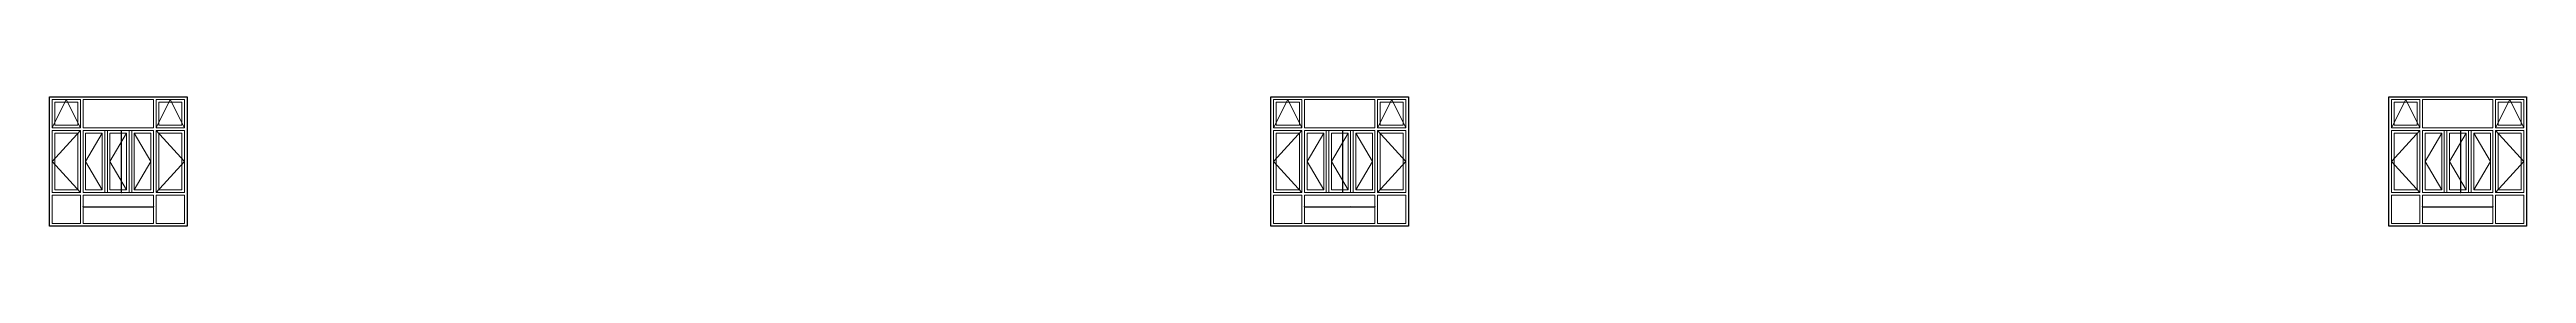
# Model space of a CAD drawing. Header units: millimetres. Extents: x 164760 to 3716174, y -1766400 to 11969.
# Drawn here: x 2423348 to 2480993, y -1475385 to -1472385 of the extents above.
import ezdxf

# ---------------------------------------------------------------- set-up
doc = ezdxf.new("R2010")
doc.units = ezdxf.units.MM
doc.header["$LTSCALE"] = 1000
doc.layers.get('0').update_dxf_attribs({"color": 253, "linetype": 'CONTINUOUS'})
doc.layers.get('Defpoints').update_dxf_attribs({"color": 250, "linetype": 'CONTINUOUS', "lineweight": 0})
doc.layers.add('Dim【尺寸标注】', color=253, linetype='CONTINUOUS')
doc.layers.add('WINDOW', color=253, linetype='CONTINUOUS', lineweight=0)
doc.styles.add('CCD_DIM', font='ARCHS.SHX')
doc.dimstyles.new('ZL_1：50', dxfattribs={"dimtxt": 3, "dimasz": 1, "dimexe": 2, "dimexo": 2, "dimgap": 0.6, "dimtad": 1, "dimdec": 0, "dimrnd": 5, "dimdsep": 46, "dimtxsty": 'CCD_DIM', "dimblk": 'WS-cj', "dimblk1": 'WS-cj', "dimblk2": 'WS-cj', "dimcen": 1, "dimclrd": 44, "dimclre": 44, "dimclrt": 2, "dimadec": 0, "dimazin": 2, "dimtfac": 1, "dimtdec": 0, "dimtix": 1, "dimtmove": 2, "dimatfit": 3, "dimldrblk": 'hl_arrow2', "dimfxl": 5, "dimfxlon": 1, "dimarcsym": 0})

# ---------------------------------------------------------------- blocks, each defined once
blk = doc.blocks.new('WS-cj')
blk.add_hatch(color=2).paths.add_polyline_path([(1, 1), (-1, -1), (-1, -1), (1, 1)])
at = {"color": 2, "linetype": 'ByBlock', "lineweight": 0}
for p, q in [((-1, 0), (0, 0)), ((0, 0), (1, 0))]:
    blk.add_line(p, q, dxfattribs=at)
at = {"color": 2}
blk.add_lwpolyline([(1, 1), (-1, -1), (-1, -1), (1, 1)], close=True, dxfattribs=at)
blk = doc.blocks.new('*D751')
at = {"layer": 'Defpoints', "color": 0, "transparency": 16777216}
for p in [(2424128, -1474665), (2424635, -1474665), (2424635, -1474934)]:
    blk.add_point(p, dxfattribs=at)
at = {"layer": 'Dim【尺寸标注】', "color": 44, "lineweight": -2, "transparency": 16777216}
for p, q in [((2424128, -1474929), (2424128, -1474936)), ((2424129, -1474934), (2424634, -1474934)), ((2424635, -1474929), (2424635, -1474936))]:
    blk.add_line(p, q, dxfattribs=at)
at = {"layer": 'Dim【尺寸标注】', "color": 44, "lineweight": -2, "transparency": 16777216, "rotation": 180}
blk.add_blockref('WS-cj', (2424128, -1474934), dxfattribs=at)
at = {"layer": 'Dim【尺寸标注】', "color": 44, "lineweight": -2, "transparency": 16777216}
blk.add_blockref('WS-cj', (2424635, -1474934), dxfattribs=at)
at = {"layer": 'Dim【尺寸标注】', "color": 2, "transparency": 16777216, "insert": (2424381, -1474932), "char_height": 3, "attachment_point": 5, "style": 'CCD_DIM'}
blk.add_mtext('505', dxfattribs=at)
blk = doc.blocks.new('hl_arrow2')
at = {"color": 2}
blk.add_line((0, 0), (-1, 0), dxfattribs=at)
blk.add_lwpolyline([(0, 0), (-1, -1), (-1, -1), (0, 0), (-1, 1), (-1, 1)], close=True, dxfattribs=at)
blk = doc.blocks.new('*D752')
at = {"layer": 'Defpoints', "color": 0, "transparency": 16777216}
for p in [(2424635, -1474665), (2424695, -1474665), (2424695, -1474934)]:
    blk.add_point(p, dxfattribs=at)
at = {"layer": 'Dim【尺寸标注】', "color": 44, "lineweight": -2, "transparency": 16777216}
for p, q in [((2424635, -1474929), (2424635, -1474936)), ((2424636, -1474934), (2424694, -1474934)), ((2424695, -1474929), (2424695, -1474936))]:
    blk.add_line(p, q, dxfattribs=at)
at = {"layer": 'Dim【尺寸标注】', "color": 44, "lineweight": -2, "transparency": 16777216, "rotation": 180}
blk.add_blockref('WS-cj', (2424635, -1474934), dxfattribs=at)
at = {"layer": 'Dim【尺寸标注】', "color": 44, "lineweight": -2, "transparency": 16777216}
blk.add_blockref('WS-cj', (2424695, -1474934), dxfattribs=at)
at = {"layer": 'Dim【尺寸标注】', "color": 2, "transparency": 16777216, "insert": (2424665, -1475034), "char_height": 3, "attachment_point": 5, "style": 'CCD_DIM'}
blk.add_mtext('60', dxfattribs=at)
blk = doc.blocks.new('*D753')
at = {"layer": 'Defpoints', "color": 0, "transparency": 16777216}
for p in [(2424695, -1474665), (2425201, -1474665), (2425201, -1474934)]:
    blk.add_point(p, dxfattribs=at)
at = {"layer": 'Dim【尺寸标注】', "color": 44, "lineweight": -2, "transparency": 16777216}
for p, q in [((2424695, -1474929), (2424695, -1474936)), ((2424696, -1474934), (2425200, -1474934)), ((2425201, -1474929), (2425201, -1474936))]:
    blk.add_line(p, q, dxfattribs=at)
at = {"layer": 'Dim【尺寸标注】', "color": 44, "lineweight": -2, "transparency": 16777216, "rotation": 180}
blk.add_blockref('WS-cj', (2424695, -1474934), dxfattribs=at)
at = {"layer": 'Dim【尺寸标注】', "color": 44, "lineweight": -2, "transparency": 16777216}
blk.add_blockref('WS-cj', (2425201, -1474934), dxfattribs=at)
at = {"layer": 'Dim【尺寸标注】', "color": 2, "transparency": 16777216, "insert": (2424948, -1474932), "char_height": 3, "attachment_point": 5, "style": 'CCD_DIM'}
blk.add_mtext('505', dxfattribs=at)
blk = doc.blocks.new('*D754')
at = {"layer": 'Defpoints', "color": 0, "transparency": 16777216}
for p in [(2425201, -1474665), (2425261, -1474665), (2425261, -1474934)]:
    blk.add_point(p, dxfattribs=at)
at = {"layer": 'Dim【尺寸标注】', "color": 44, "lineweight": -2, "transparency": 16777216}
for p, q in [((2425201, -1474929), (2425201, -1474936)), ((2425202, -1474934), (2425260, -1474934)), ((2425261, -1474929), (2425261, -1474936))]:
    blk.add_line(p, q, dxfattribs=at)
at = {"layer": 'Dim【尺寸标注】', "color": 44, "lineweight": -2, "transparency": 16777216, "rotation": 180}
blk.add_blockref('WS-cj', (2425201, -1474934), dxfattribs=at)
at = {"layer": 'Dim【尺寸标注】', "color": 44, "lineweight": -2, "transparency": 16777216}
blk.add_blockref('WS-cj', (2425261, -1474934), dxfattribs=at)
at = {"layer": 'Dim【尺寸标注】', "color": 2, "transparency": 16777216, "insert": (2425231, -1475034), "char_height": 3, "attachment_point": 5, "style": 'CCD_DIM'}
blk.add_mtext('60', dxfattribs=at)
blk = doc.blocks.new('*D755')
at = {"layer": 'Defpoints', "color": 0, "transparency": 16777216}
for p in [(2425261, -1474665), (2425768, -1474665), (2425768, -1474934)]:
    blk.add_point(p, dxfattribs=at)
at = {"layer": 'Dim【尺寸标注】', "color": 44, "lineweight": -2, "transparency": 16777216}
for p, q in [((2425261, -1474929), (2425261, -1474936)), ((2425262, -1474934), (2425767, -1474934)), ((2425768, -1474929), (2425768, -1474936))]:
    blk.add_line(p, q, dxfattribs=at)
at = {"layer": 'Dim【尺寸标注】', "color": 44, "lineweight": -2, "transparency": 16777216, "rotation": 180}
blk.add_blockref('WS-cj', (2425261, -1474934), dxfattribs=at)
at = {"layer": 'Dim【尺寸标注】', "color": 44, "lineweight": -2, "transparency": 16777216}
blk.add_blockref('WS-cj', (2425768, -1474934), dxfattribs=at)
at = {"layer": 'Dim【尺寸标注】', "color": 2, "transparency": 16777216, "insert": (2425515, -1474932), "char_height": 3, "attachment_point": 5, "style": 'CCD_DIM'}
blk.add_mtext('505', dxfattribs=at)
blk = doc.blocks.new('*D756')
at = {"layer": 'Defpoints', "color": 0, "transparency": 16777216}
for p in [(2424948, -1473165), (2425021, -1473165), (2424948, -1474605)]:
    blk.add_point(p, dxfattribs=at)
at = {"layer": 'Dim【尺寸标注】', "color": 44, "lineweight": -2, "transparency": 16777216}
for p, q in [((2425016, -1473165), (2425023, -1473165)), ((2425021, -1474604), (2425021, -1473166)), ((2425016, -1474605), (2425023, -1474605))]:
    blk.add_line(p, q, dxfattribs=at)
for p, rotation in [((2425021, -1473165), 90), ((2425021, -1474605), 270)]:
    blk.add_blockref('WS-cj', p, dxfattribs=dict(at, rotation=rotation))
at = {"layer": 'Dim【尺寸标注】', "color": 2, "transparency": 16777216, "insert": (2424915, -1473698), "char_height": 3, "attachment_point": 5, "rotation": 90, "style": 'CCD_DIM'}
blk.add_mtext('1440', dxfattribs=at)
blk = doc.blocks.new('*D757')
at = {"layer": 'Defpoints', "color": 0, "transparency": 16777216}
for p in [(2452554, -1474665), (2453061, -1474665), (2453061, -1474934)]:
    blk.add_point(p, dxfattribs=at)
at = {"layer": 'Dim【尺寸标注】', "color": 44, "lineweight": -2, "transparency": 16777216}
for p, q in [((2452554, -1474929), (2452554, -1474936)), ((2452555, -1474934), (2453060, -1474934)), ((2453061, -1474929), (2453061, -1474936))]:
    blk.add_line(p, q, dxfattribs=at)
at = {"layer": 'Dim【尺寸标注】', "color": 44, "lineweight": -2, "transparency": 16777216, "rotation": 180}
blk.add_blockref('WS-cj', (2452554, -1474934), dxfattribs=at)
at = {"layer": 'Dim【尺寸标注】', "color": 44, "lineweight": -2, "transparency": 16777216}
blk.add_blockref('WS-cj', (2453061, -1474934), dxfattribs=at)
at = {"layer": 'Dim【尺寸标注】', "color": 2, "transparency": 16777216, "insert": (2452808, -1474932), "char_height": 3, "attachment_point": 5, "style": 'CCD_DIM'}
blk.add_mtext('505', dxfattribs=at)
blk = doc.blocks.new('*D758')
at = {"layer": 'Defpoints', "color": 0, "transparency": 16777216}
for p in [(2453061, -1474665), (2453121, -1474665), (2453121, -1474934)]:
    blk.add_point(p, dxfattribs=at)
at = {"layer": 'Dim【尺寸标注】', "color": 44, "lineweight": -2, "transparency": 16777216}
for p, q in [((2453061, -1474929), (2453061, -1474936)), ((2453062, -1474934), (2453120, -1474934)), ((2453121, -1474929), (2453121, -1474936))]:
    blk.add_line(p, q, dxfattribs=at)
at = {"layer": 'Dim【尺寸标注】', "color": 44, "lineweight": -2, "transparency": 16777216, "rotation": 180}
blk.add_blockref('WS-cj', (2453061, -1474934), dxfattribs=at)
at = {"layer": 'Dim【尺寸标注】', "color": 44, "lineweight": -2, "transparency": 16777216}
blk.add_blockref('WS-cj', (2453121, -1474934), dxfattribs=at)
at = {"layer": 'Dim【尺寸标注】', "color": 2, "transparency": 16777216, "insert": (2453091, -1475034), "char_height": 3, "attachment_point": 5, "style": 'CCD_DIM'}
blk.add_mtext('60', dxfattribs=at)
blk = doc.blocks.new('*D759')
at = {"layer": 'Defpoints', "color": 0, "transparency": 16777216}
for p in [(2453121, -1474665), (2453628, -1474665), (2453628, -1474934)]:
    blk.add_point(p, dxfattribs=at)
at = {"layer": 'Dim【尺寸标注】', "color": 44, "lineweight": -2, "transparency": 16777216}
for p, q in [((2453121, -1474929), (2453121, -1474936)), ((2453122, -1474934), (2453627, -1474934)), ((2453628, -1474929), (2453628, -1474936))]:
    blk.add_line(p, q, dxfattribs=at)
at = {"layer": 'Dim【尺寸标注】', "color": 44, "lineweight": -2, "transparency": 16777216, "rotation": 180}
blk.add_blockref('WS-cj', (2453121, -1474934), dxfattribs=at)
at = {"layer": 'Dim【尺寸标注】', "color": 44, "lineweight": -2, "transparency": 16777216}
blk.add_blockref('WS-cj', (2453628, -1474934), dxfattribs=at)
at = {"layer": 'Dim【尺寸标注】', "color": 2, "transparency": 16777216, "insert": (2453374, -1474932), "char_height": 3, "attachment_point": 5, "style": 'CCD_DIM'}
blk.add_mtext('505', dxfattribs=at)
blk = doc.blocks.new('*D760')
at = {"layer": 'Defpoints', "color": 0, "transparency": 16777216}
for p in [(2453628, -1474665), (2453688, -1474665), (2453688, -1474934)]:
    blk.add_point(p, dxfattribs=at)
at = {"layer": 'Dim【尺寸标注】', "color": 44, "lineweight": -2, "transparency": 16777216}
for p, q in [((2453628, -1474929), (2453628, -1474936)), ((2453629, -1474934), (2453687, -1474934)), ((2453688, -1474929), (2453688, -1474936))]:
    blk.add_line(p, q, dxfattribs=at)
at = {"layer": 'Dim【尺寸标注】', "color": 44, "lineweight": -2, "transparency": 16777216, "rotation": 180}
blk.add_blockref('WS-cj', (2453628, -1474934), dxfattribs=at)
at = {"layer": 'Dim【尺寸标注】', "color": 44, "lineweight": -2, "transparency": 16777216}
blk.add_blockref('WS-cj', (2453688, -1474934), dxfattribs=at)
at = {"layer": 'Dim【尺寸标注】', "color": 2, "transparency": 16777216, "insert": (2453658, -1475034), "char_height": 3, "attachment_point": 5, "style": 'CCD_DIM'}
blk.add_mtext('60', dxfattribs=at)
blk = doc.blocks.new('*D761')
at = {"layer": 'Defpoints', "color": 0, "transparency": 16777216}
for p in [(2453688, -1474665), (2454194, -1474665), (2454194, -1474934)]:
    blk.add_point(p, dxfattribs=at)
at = {"layer": 'Dim【尺寸标注】', "color": 44, "lineweight": -2, "transparency": 16777216}
for p, q in [((2453688, -1474929), (2453688, -1474936)), ((2453689, -1474934), (2454193, -1474934)), ((2454194, -1474929), (2454194, -1474936))]:
    blk.add_line(p, q, dxfattribs=at)
at = {"layer": 'Dim【尺寸标注】', "color": 44, "lineweight": -2, "transparency": 16777216, "rotation": 180}
blk.add_blockref('WS-cj', (2453688, -1474934), dxfattribs=at)
at = {"layer": 'Dim【尺寸标注】', "color": 44, "lineweight": -2, "transparency": 16777216}
blk.add_blockref('WS-cj', (2454194, -1474934), dxfattribs=at)
at = {"layer": 'Dim【尺寸标注】', "color": 2, "transparency": 16777216, "insert": (2453941, -1474932), "char_height": 3, "attachment_point": 5, "style": 'CCD_DIM'}
blk.add_mtext('505', dxfattribs=at)
blk = doc.blocks.new('*D762')
at = {"layer": 'Defpoints', "color": 0, "transparency": 16777216}
for p in [(2453374, -1473165), (2453448, -1473165), (2453374, -1474605)]:
    blk.add_point(p, dxfattribs=at)
at = {"layer": 'Dim【尺寸标注】', "color": 44, "lineweight": -2, "transparency": 16777216}
for p, q in [((2453443, -1473165), (2453450, -1473165)), ((2453448, -1474604), (2453448, -1473166)), ((2453443, -1474605), (2453450, -1474605))]:
    blk.add_line(p, q, dxfattribs=at)
for p, rotation in [((2453448, -1473165), 90), ((2453448, -1474605), 270)]:
    blk.add_blockref('WS-cj', p, dxfattribs=dict(at, rotation=rotation))
at = {"layer": 'Dim【尺寸标注】', "color": 2, "transparency": 16777216, "insert": (2453445, -1473885), "char_height": 3, "attachment_point": 5, "rotation": 90, "style": 'CCD_DIM'}
blk.add_mtext('1440', dxfattribs=at)
blk = doc.blocks.new('*D763')
at = {"layer": 'Defpoints', "color": 0, "transparency": 16777216}
for p in [(2478573, -1474665), (2479079, -1474665), (2479079, -1474934)]:
    blk.add_point(p, dxfattribs=at)
at = {"layer": 'Dim【尺寸标注】', "color": 44, "lineweight": -2, "transparency": 16777216}
for p, q in [((2478573, -1474929), (2478573, -1474936)), ((2478574, -1474934), (2479078, -1474934)), ((2479079, -1474929), (2479079, -1474936))]:
    blk.add_line(p, q, dxfattribs=at)
at = {"layer": 'Dim【尺寸标注】', "color": 44, "lineweight": -2, "transparency": 16777216, "rotation": 180}
blk.add_blockref('WS-cj', (2478573, -1474934), dxfattribs=at)
at = {"layer": 'Dim【尺寸标注】', "color": 44, "lineweight": -2, "transparency": 16777216}
blk.add_blockref('WS-cj', (2479079, -1474934), dxfattribs=at)
at = {"layer": 'Dim【尺寸标注】', "color": 2, "transparency": 16777216, "insert": (2478826, -1474932), "char_height": 3, "attachment_point": 5, "style": 'CCD_DIM'}
blk.add_mtext('505', dxfattribs=at)
blk = doc.blocks.new('*D764')
at = {"layer": 'Defpoints', "color": 0, "transparency": 16777216}
for p in [(2479079, -1474665), (2479139, -1474665), (2479139, -1474934)]:
    blk.add_point(p, dxfattribs=at)
at = {"layer": 'Dim【尺寸标注】', "color": 44, "lineweight": -2, "transparency": 16777216}
for p, q in [((2479079, -1474929), (2479079, -1474936)), ((2479080, -1474934), (2479138, -1474934)), ((2479139, -1474929), (2479139, -1474936))]:
    blk.add_line(p, q, dxfattribs=at)
at = {"layer": 'Dim【尺寸标注】', "color": 44, "lineweight": -2, "transparency": 16777216, "rotation": 180}
blk.add_blockref('WS-cj', (2479079, -1474934), dxfattribs=at)
at = {"layer": 'Dim【尺寸标注】', "color": 44, "lineweight": -2, "transparency": 16777216}
blk.add_blockref('WS-cj', (2479139, -1474934), dxfattribs=at)
at = {"layer": 'Dim【尺寸标注】', "color": 2, "transparency": 16777216, "insert": (2479109, -1475034), "char_height": 3, "attachment_point": 5, "style": 'CCD_DIM'}
blk.add_mtext('60', dxfattribs=at)
blk = doc.blocks.new('*D765')
at = {"layer": 'Defpoints', "color": 0, "transparency": 16777216}
for p in [(2479139, -1474665), (2479646, -1474665), (2479646, -1474934)]:
    blk.add_point(p, dxfattribs=at)
at = {"layer": 'Dim【尺寸标注】', "color": 44, "lineweight": -2, "transparency": 16777216}
for p, q in [((2479139, -1474929), (2479139, -1474936)), ((2479140, -1474934), (2479645, -1474934)), ((2479646, -1474929), (2479646, -1474936))]:
    blk.add_line(p, q, dxfattribs=at)
at = {"layer": 'Dim【尺寸标注】', "color": 44, "lineweight": -2, "transparency": 16777216, "rotation": 180}
blk.add_blockref('WS-cj', (2479139, -1474934), dxfattribs=at)
at = {"layer": 'Dim【尺寸标注】', "color": 44, "lineweight": -2, "transparency": 16777216}
blk.add_blockref('WS-cj', (2479646, -1474934), dxfattribs=at)
at = {"layer": 'Dim【尺寸标注】', "color": 2, "transparency": 16777216, "insert": (2479393, -1474932), "char_height": 3, "attachment_point": 5, "style": 'CCD_DIM'}
blk.add_mtext('505', dxfattribs=at)
blk = doc.blocks.new('*D766')
at = {"layer": 'Defpoints', "color": 0, "transparency": 16777216}
for p in [(2479646, -1474665), (2479706, -1474665), (2479706, -1474934)]:
    blk.add_point(p, dxfattribs=at)
at = {"layer": 'Dim【尺寸标注】', "color": 44, "lineweight": -2, "transparency": 16777216}
for p, q in [((2479646, -1474929), (2479646, -1474936)), ((2479647, -1474934), (2479705, -1474934)), ((2479706, -1474929), (2479706, -1474936))]:
    blk.add_line(p, q, dxfattribs=at)
at = {"layer": 'Dim【尺寸标注】', "color": 44, "lineweight": -2, "transparency": 16777216, "rotation": 180}
blk.add_blockref('WS-cj', (2479646, -1474934), dxfattribs=at)
at = {"layer": 'Dim【尺寸标注】', "color": 44, "lineweight": -2, "transparency": 16777216}
blk.add_blockref('WS-cj', (2479706, -1474934), dxfattribs=at)
at = {"layer": 'Dim【尺寸标注】', "color": 2, "transparency": 16777216, "insert": (2479676, -1475034), "char_height": 3, "attachment_point": 5, "style": 'CCD_DIM'}
blk.add_mtext('60', dxfattribs=at)
blk = doc.blocks.new('*D767')
at = {"layer": 'Defpoints', "color": 0, "transparency": 16777216}
for p in [(2479706, -1474665), (2480213, -1474665), (2480213, -1474934)]:
    blk.add_point(p, dxfattribs=at)
at = {"layer": 'Dim【尺寸标注】', "color": 44, "lineweight": -2, "transparency": 16777216}
for p, q in [((2479706, -1474929), (2479706, -1474936)), ((2479707, -1474934), (2480212, -1474934)), ((2480213, -1474929), (2480213, -1474936))]:
    blk.add_line(p, q, dxfattribs=at)
at = {"layer": 'Dim【尺寸标注】', "color": 44, "lineweight": -2, "transparency": 16777216, "rotation": 180}
blk.add_blockref('WS-cj', (2479706, -1474934), dxfattribs=at)
at = {"layer": 'Dim【尺寸标注】', "color": 44, "lineweight": -2, "transparency": 16777216}
blk.add_blockref('WS-cj', (2480213, -1474934), dxfattribs=at)
at = {"layer": 'Dim【尺寸标注】', "color": 2, "transparency": 16777216, "insert": (2479959, -1474932), "char_height": 3, "attachment_point": 5, "style": 'CCD_DIM'}
blk.add_mtext('505', dxfattribs=at)
blk = doc.blocks.new('*D768')
at = {"layer": 'Defpoints', "color": 0, "transparency": 16777216}
for p in [(2479393, -1473165), (2479466, -1473165), (2479393, -1474605)]:
    blk.add_point(p, dxfattribs=at)
at = {"layer": 'Dim【尺寸标注】', "color": 44, "lineweight": -2, "transparency": 16777216}
for p, q in [((2479461, -1473165), (2479468, -1473165)), ((2479466, -1474604), (2479466, -1473166)), ((2479461, -1474605), (2479468, -1474605))]:
    blk.add_line(p, q, dxfattribs=at)
for p, rotation in [((2479466, -1473165), 90), ((2479466, -1474605), 270)]:
    blk.add_blockref('WS-cj', p, dxfattribs=dict(at, rotation=rotation))
at = {"layer": 'Dim【尺寸标注】', "color": 2, "transparency": 16777216, "insert": (2479463, -1473885), "char_height": 3, "attachment_point": 5, "rotation": 90, "style": 'CCD_DIM'}
blk.add_mtext('1440', dxfattribs=at)

msp = doc.modelspace()

# ---------------------------------------------------------------- linework, layer by layer
for points in [[(2423348, -1472385.3), (2426548, -1472385.3), (2426548, -1475385.3), (2423348, -1475385.3)], [(2451774.4, -1472385.3), (2454974.4, -1472385.3), (2454974.4, -1475385.3), (2451774.4, -1475385.3)], [(2477792.6, -1472385.3), (2480992.6, -1472385.3), (2480992.6, -1475385.3), (2477792.6, -1475385.3)]]:
    msp.add_lwpolyline(points, close=True)
at = {"layer": 'WINDOW'}
for p, q in [((2424128, -1472445.3), (2424128, -1473105.3)), ((2425768, -1472445.3), (2425768, -1473105.3)), ((2452554.4, -1472445.3), (2452554.4, -1473105.3)), ((2454194.4, -1472445.3), (2454194.4, -1473105.3)), ((2478572.6, -1472445.3), (2478572.6, -1473105.3)), ((2480212.6, -1472445.3), (2480212.6, -1473105.3)), ((2424068, -1473165.3), (2423408, -1473165.3)), ((2424068, -1473165.3), (2424068, -1474605.3)), ((2425768, -1473105.3), (2424128, -1473105.3)), ((2424128, -1473165.3), (2424128, -1474605.3)), ((2425768, -1473165.3), (2424128, -1473165.3)), ((2424574.6, -1473225.3), (2424188, -1473885.3)), ((2425141.3, -1473225.3), (2424754.6, -1473885.3)), ((2425321.3, -1473225.3), (2425708, -1473885.3)), ((2425768, -1473165.3), (2425768, -1474605.3)), ((2426488, -1473165.3), (2425828, -1473165.3)), ((2425828, -1473165.3), (2425828, -1474605.3)), ((2452494.4, -1473165.3), (2451834.4, -1473165.3)), ((2452494.4, -1473165.3), (2452494.4, -1474605.3)), ((2454194.4, -1473105.3), (2452554.4, -1473105.3)), ((2452554.4, -1473165.3), (2452554.4, -1474605.3)), ((2454194.4, -1473165.3), (2452554.4, -1473165.3)), ((2453001.1, -1473225.3), (2452614.4, -1473885.3)), ((2453567.8, -1473225.3), (2453181.1, -1473885.3)), ((2453747.8, -1473225.3), (2454134.4, -1473885.3)), ((2454194.4, -1473165.3), (2454194.4, -1474605.3)), ((2454914.4, -1473165.3), (2454254.4, -1473165.3)), ((2454254.4, -1473165.3), (2454254.4, -1474605.3)), ((2478512.6, -1473165.3), (2477852.6, -1473165.3)), ((2478512.6, -1473165.3), (2478512.6, -1474605.3)), ((2480212.6, -1473105.3), (2478572.6, -1473105.3)), ((2478572.6, -1473165.3), (2478572.6, -1474605.3)), ((2480212.6, -1473165.3), (2478572.6, -1473165.3)), ((2479019.3, -1473225.3), (2478632.6, -1473885.3)), ((2479586, -1473225.3), (2479199.3, -1473885.3)), ((2479766, -1473225.3), (2480152.6, -1473885.3)), ((2480212.6, -1473165.3), (2480212.6, -1474605.3)), ((2480932.6, -1473165.3), (2480272.6, -1473165.3)), ((2480272.6, -1473165.3), (2480272.6, -1474605.3)), ((2424188, -1473885.3), (2424574.6, -1474545.3)), ((2424754.6, -1473885.3), (2425141.3, -1474545.3)), ((2425708, -1473885.3), (2425321.3, -1474545.3)), ((2452614.4, -1473885.3), (2453001.1, -1474545.3)), ((2453181.1, -1473885.3), (2453567.8, -1474545.3)), ((2454134.4, -1473885.3), (2453747.8, -1474545.3)), ((2478632.6, -1473885.3), (2479019.3, -1474545.3)), ((2479199.3, -1473885.3), (2479586, -1474545.3)), ((2480152.6, -1473885.3), (2479766, -1474545.3)), ((2424068, -1474605.3), (2423408, -1474605.3)), ((2424068, -1474665.3), (2423408, -1474665.3)), ((2424068, -1474665.3), (2424068, -1475325.3)), ((2425768, -1474605.3), (2424128, -1474605.3)), ((2425768, -1474665.3), (2424128, -1474665.3)), ((2424128, -1474665.3), (2424128, -1475325.3)), ((2425768, -1474665.3), (2425768, -1475325.3)), ((2426488, -1474605.3), (2425828, -1474605.3)), ((2426488, -1474665.3), (2425828, -1474665.3)), ((2425828, -1474665.3), (2425828, -1475325.3)), ((2452494.4, -1474605.3), (2451834.4, -1474605.3)), ((2452494.4, -1474665.3), (2451834.4, -1474665.3)), ((2452494.4, -1474665.3), (2452494.4, -1475325.3)), ((2454194.4, -1474605.3), (2452554.4, -1474605.3)), ((2454194.4, -1474665.3), (2452554.4, -1474665.3)), ((2452554.4, -1474665.3), (2452554.4, -1475325.3)), ((2454194.4, -1474665.3), (2454194.4, -1475325.3)), ((2454914.4, -1474605.3), (2454254.4, -1474605.3)), ((2454914.4, -1474665.3), (2454254.4, -1474665.3)), ((2454254.4, -1474665.3), (2454254.4, -1475325.3)), ((2478512.6, -1474605.3), (2477852.6, -1474605.3)), ((2478512.6, -1474665.3), (2477852.6, -1474665.3)), ((2478512.6, -1474665.3), (2478512.6, -1475325.3)), ((2480212.6, -1474605.3), (2478572.6, -1474605.3)), ((2480212.6, -1474665.3), (2478572.6, -1474665.3)), ((2478572.6, -1474665.3), (2478572.6, -1475325.3)), ((2480212.6, -1474665.3), (2480212.6, -1475325.3)), ((2480932.6, -1474605.3), (2480272.6, -1474605.3)), ((2480932.6, -1474665.3), (2480272.6, -1474665.3)), ((2480272.6, -1474665.3), (2480272.6, -1475325.3))]:
    msp.add_line(p, q, dxfattribs=at)
for points in [[(2423408, -1473105.3), (2424068, -1473105.3), (2424068, -1472445.3), (2423408, -1472445.3)], [(2423468, -1473045.3), (2424008, -1473045.3), (2424008, -1472505.3), (2423468, -1472505.3)], [(2426488, -1473105.3), (2425828, -1473105.3), (2425828, -1472445.3), (2426488, -1472445.3)], [(2426428, -1473045.3), (2425888, -1473045.3), (2425888, -1472505.3), (2426428, -1472505.3)], [(2451834.4, -1473105.3), (2452494.4, -1473105.3), (2452494.4, -1472445.3), (2451834.4, -1472445.3)], [(2451894.4, -1473045.3), (2452434.4, -1473045.3), (2452434.4, -1472505.3), (2451894.4, -1472505.3)], [(2454914.4, -1473105.3), (2454254.4, -1473105.3), (2454254.4, -1472445.3), (2454914.4, -1472445.3)], [(2454854.4, -1473045.3), (2454314.4, -1473045.3), (2454314.4, -1472505.3), (2454854.4, -1472505.3)], [(2477852.6, -1473105.3), (2478512.6, -1473105.3), (2478512.6, -1472445.3), (2477852.6, -1472445.3)], [(2477912.6, -1473045.3), (2478452.6, -1473045.3), (2478452.6, -1472505.3), (2477912.6, -1472505.3)], [(2480932.6, -1473105.3), (2480272.6, -1473105.3), (2480272.6, -1472445.3), (2480932.6, -1472445.3)], [(2480872.6, -1473045.3), (2480332.6, -1473045.3), (2480332.6, -1472505.3), (2480872.6, -1472505.3)], [(2423468, -1473225.3), (2424008, -1473225.3), (2424008, -1474545.3), (2423468, -1474545.3)], [(2424574.6, -1473225.3), (2424188, -1473225.3), (2424188, -1474545.3), (2424574.6, -1474545.3)], [(2424634.6, -1474605.3), (2424694.6, -1474605.3), (2424694.6, -1473165.3), (2424634.6, -1473165.3)], [(2425141.3, -1473225.3), (2424754.6, -1473225.3), (2424754.6, -1474545.3), (2425141.3, -1474545.3)], [(2425201.3, -1474605.3), (2425261.3, -1474605.3), (2425261.3, -1473165.3), (2425201.3, -1473165.3)], [(2425321.3, -1473225.3), (2425708, -1473225.3), (2425708, -1474545.3), (2425321.3, -1474545.3)], [(2426428, -1473225.3), (2425888, -1473225.3), (2425888, -1474545.3), (2426428, -1474545.3)], [(2451894.4, -1473225.3), (2452434.4, -1473225.3), (2452434.4, -1474545.3), (2451894.4, -1474545.3)], [(2453001.1, -1473225.3), (2452614.4, -1473225.3), (2452614.4, -1474545.3), (2453001.1, -1474545.3)], [(2453061.1, -1474605.3), (2453121.1, -1474605.3), (2453121.1, -1473165.3), (2453061.1, -1473165.3)], [(2453567.8, -1473225.3), (2453181.1, -1473225.3), (2453181.1, -1474545.3), (2453567.8, -1474545.3)], [(2453627.8, -1474605.3), (2453687.8, -1474605.3), (2453687.8, -1473165.3), (2453627.8, -1473165.3)], [(2453747.8, -1473225.3), (2454134.4, -1473225.3), (2454134.4, -1474545.3), (2453747.8, -1474545.3)], [(2454854.4, -1473225.3), (2454314.4, -1473225.3), (2454314.4, -1474545.3), (2454854.4, -1474545.3)], [(2477912.6, -1473225.3), (2478452.6, -1473225.3), (2478452.6, -1474545.3), (2477912.6, -1474545.3)], [(2479019.3, -1473225.3), (2478632.6, -1473225.3), (2478632.6, -1474545.3), (2479019.3, -1474545.3)], [(2479079.3, -1474605.3), (2479139.3, -1474605.3), (2479139.3, -1473165.3), (2479079.3, -1473165.3)], [(2479586, -1473225.3), (2479199.3, -1473225.3), (2479199.3, -1474545.3), (2479586, -1474545.3)], [(2479646, -1474605.3), (2479706, -1474605.3), (2479706, -1473165.3), (2479646, -1473165.3)], [(2479766, -1473225.3), (2480152.6, -1473225.3), (2480152.6, -1474545.3), (2479766, -1474545.3)], [(2480872.6, -1473225.3), (2480332.6, -1473225.3), (2480332.6, -1474545.3), (2480872.6, -1474545.3)]]:
    msp.add_lwpolyline(points, close=True, dxfattribs=at)
for points in [[(2423408, -1473105.3), (2423738, -1472445.3), (2424068, -1473105.3)], [(2424128, -1472445.3), (2425768, -1472445.3)], [(2425828, -1472445.3), (2426488, -1472445.3), (2426488, -1473105.3)], [(2426488, -1473105.3), (2426158, -1472445.3), (2425828, -1473105.3)], [(2451834.4, -1473105.3), (2452164.4, -1472445.3), (2452494.4, -1473105.3)], [(2452554.4, -1472445.3), (2454194.4, -1472445.3)], [(2454254.4, -1472445.3), (2454914.4, -1472445.3), (2454914.4, -1473105.3)], [(2454914.4, -1473105.3), (2454584.4, -1472445.3), (2454254.4, -1473105.3)], [(2477852.6, -1473105.3), (2478182.6, -1472445.3), (2478512.6, -1473105.3)], [(2478572.6, -1472445.3), (2480212.6, -1472445.3)], [(2480272.6, -1472445.3), (2480932.6, -1472445.3), (2480932.6, -1473105.3)], [(2480932.6, -1473105.3), (2480602.6, -1472445.3), (2480272.6, -1473105.3)], [(2423408, -1474605.3), (2423408, -1473165.3)], [(2424068, -1473165.3), (2423408, -1473885.3), (2424068, -1474605.3)], [(2425828, -1473165.3), (2426488, -1473885.3), (2425828, -1474605.3)], [(2426488, -1473165.3), (2426488, -1474605.3)], [(2451834.4, -1474605.3), (2451834.4, -1473165.3)], [(2452494.4, -1473165.3), (2451834.4, -1473885.3), (2452494.4, -1474605.3)], [(2454254.4, -1473165.3), (2454914.4, -1473885.3), (2454254.4, -1474605.3)], [(2454914.4, -1473165.3), (2454914.4, -1474605.3)], [(2477852.6, -1474605.3), (2477852.6, -1473165.3)], [(2478512.6, -1473165.3), (2477852.6, -1473885.3), (2478512.6, -1474605.3)], [(2480272.6, -1473165.3), (2480932.6, -1473885.3), (2480272.6, -1474605.3)], [(2480932.6, -1473165.3), (2480932.6, -1474605.3)], [(2424068, -1475325.3), (2423408, -1475325.3), (2423408, -1474665.3)], [(2426488, -1474665.3), (2426488, -1475325.3), (2425828, -1475325.3)], [(2452494.4, -1475325.3), (2451834.4, -1475325.3), (2451834.4, -1474665.3)], [(2454914.4, -1474665.3), (2454914.4, -1475325.3), (2454254.4, -1475325.3)], [(2478512.6, -1475325.3), (2477852.6, -1475325.3), (2477852.6, -1474665.3)], [(2480932.6, -1474665.3), (2480932.6, -1475325.3), (2480272.6, -1475325.3)], [(2425768, -1475325.3), (2424128, -1475325.3)], [(2454194.4, -1475325.3), (2452554.4, -1475325.3)], [(2480212.6, -1475325.3), (2478572.6, -1475325.3)]]:
    msp.add_lwpolyline(points, dxfattribs=at)

# ---------------------------------------------------------------- dimensions: what is measured, and where the dimension line sits
at = {"layer": 'Dim【尺寸标注】'}
for base, p1, p2, angle, picture, middle in [((2425021.1, -1473165.3), (2424948, -1474605.3), (2424948, -1473165.3), 90, '*D756', (2424914.8, -1473697.8)), ((2424694.6, -1474934.2), (2424634.6, -1474665.3), (2424694.6, -1474665.3), 0, '*D752', (2424664.6, -1475034.2)), ((2425261.3, -1474934.2), (2425201.3, -1474665.3), (2425261.3, -1474665.3), 0, '*D754', (2425231.3, -1475034.2)), ((2453121.1, -1474934.2), (2453061.1, -1474665.3), (2453121.1, -1474665.3), 0, '*D758', (2453091.1, -1475034.2)), ((2453687.8, -1474934.2), (2453627.8, -1474665.3), (2453687.8, -1474665.3), 0, '*D760', (2453657.8, -1475034.2)), ((2479139.3, -1474934.2), (2479079.3, -1474665.3), (2479139.3, -1474665.3), 0, '*D764', (2479109.3, -1475034.2)), ((2479706, -1474934.2), (2479646, -1474665.3), (2479706, -1474665.3), 0, '*D766', (2479676, -1475034.2))]:
    dim = msp.add_linear_dim(base=base, p1=p1, p2=p2, angle=angle, dimstyle='ZL_1：50', dxfattribs=at)
    dim.commit()
    dim.dimension.update_dxf_attribs({"geometry": picture, "text_midpoint": middle, "dimtype": 161})
for p1, p2, distance, picture, middle in [((2453374.4, -1474605.3), (2453374.4, -1473165.3), -73.1, '*D762', (2453445.3, -1473885.3)), ((2479392.6, -1474605.3), (2479392.6, -1473165.3), -73.1, '*D768', (2479463.5, -1473885.3)), ((2424128, -1474665.3), (2424634.6, -1474665.3), -268.9, '*D751', (2424381.3, -1474932.1)), ((2424694.6, -1474665.3), (2425201.3, -1474665.3), -268.9, '*D753', (2424948, -1474932.1)), ((2425261.3, -1474665.3), (2425768, -1474665.3), -268.9, '*D755', (2425514.6, -1474932.1)), ((2452554.4, -1474665.3), (2453061.1, -1474665.3), -268.9, '*D757', (2452807.8, -1474932.1)), ((2453121.1, -1474665.3), (2453627.8, -1474665.3), -268.9, '*D759', (2453374.4, -1474932.1)), ((2453687.8, -1474665.3), (2454194.4, -1474665.3), -268.9, '*D761', (2453941.1, -1474932.1)), ((2478572.6, -1474665.3), (2479079.3, -1474665.3), -268.9, '*D763', (2478826, -1474932.1)), ((2479139.3, -1474665.3), (2479646, -1474665.3), -268.9, '*D765', (2479392.6, -1474932.1)), ((2479706, -1474665.3), (2480212.6, -1474665.3), -268.9, '*D767', (2479959.3, -1474932.1))]:
    dim = msp.add_aligned_dim(p1=p1, p2=p2, distance=distance, dimstyle='ZL_1：50', dxfattribs=at)
    dim.commit()
    dim.dimension.update_dxf_attribs({"geometry": picture, "text_midpoint": middle})

doc.saveas('drawing.dxf')
